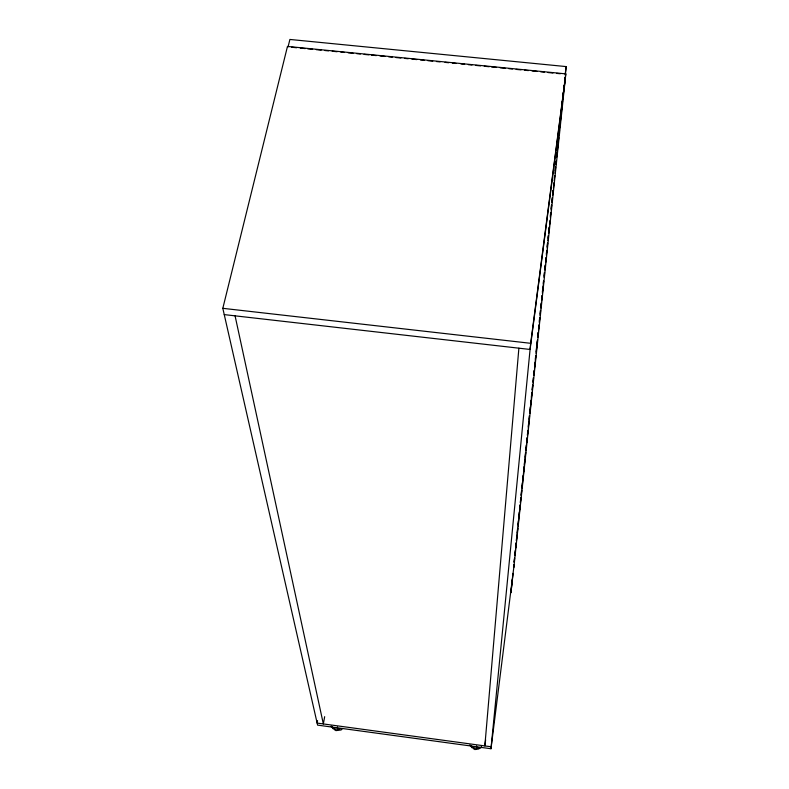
<?xml version="1.0" encoding="UTF-8"?>
<svg xmlns="http://www.w3.org/2000/svg" width="789" height="789" viewBox="0 0 789 789"><rect width="100%" height="100%" fill="white"/><g stroke="black" fill="none" stroke-linecap="round" stroke-linejoin="round"><path stroke-width="1.18" d="M472.187 746.621L472.118 747.834L469.859 744.994M473.292 747.301L473.213 748.514L474.879 749.55L476.812 749.313L476.586 745.921M481.458 746.325L481.359 747.538L478.104 749.165L478.193 747.952L476.901 748.1M518.886 348.186L484.85 745.921L485.639 739.816M490.985 748.731L530.681 343.304L565.802 73.88L287.472 46.433L222.814 308.321L317.602 725.121L490.985 748.731L514.122 564.865M512.347 579.392L510.947 592.717L513.106 573.366M513.797 564.727L513.55 567.173L513.817 565.023M514.053 562.281L514.438 558.612M514.822 554.943L515.335 550.051M515.592 547.605L516.105 542.714M516.361 540.268L516.874 535.376M517.13 532.93L517.643 528.038M518.028 524.36L518.412 520.691M518.797 517.022L519.31 512.13M519.566 509.684L520.079 504.792M520.336 502.346L520.848 497.455M521.105 495.009L521.618 490.117M521.874 487.671L522.387 482.779M522.772 479.11L523.156 475.432M523.541 471.763L524.054 466.871M524.31 464.425L524.695 460.756M525.079 457.087L525.592 452.196M525.849 449.75L526.362 444.858M526.618 442.412L527.131 437.52M527.387 435.074L527.9 430.183M528.285 426.504L528.669 422.835M529.054 419.166L529.439 415.497M529.823 411.828L530.336 406.937M530.593 404.491L530.977 400.822M531.362 397.153L531.875 392.261M532.131 389.815L532.644 384.924M533.029 381.255L533.413 377.576M533.798 373.907L534.183 370.238M534.567 366.569L534.952 362.901M535.336 359.232L535.721 355.563M536.106 351.894L536.609 347.002M536.865 344.556L537.25 340.887M537.763 335.996L538.147 332.327M538.532 328.648L538.917 324.979M539.301 321.31L539.686 317.642M540.071 313.973L540.455 310.304M540.84 306.635L541.224 302.966M541.609 299.297L541.994 295.628M542.378 291.96L542.891 287.068M543.276 283.399L543.532 280.943M544.045 276.051L544.43 272.383M544.814 268.714L545.199 265.045M545.584 261.376L545.968 257.707M546.353 254.038L546.738 250.369M547.122 246.701L547.507 243.032M548.02 238.14L548.276 235.694M548.789 230.792L549.174 227.124M549.558 223.455L549.815 221.009M550.327 216.117L550.712 212.448M551.097 208.779L551.481 205.11M551.866 201.442L552.251 197.773M552.635 194.104L553.02 190.435M553.533 185.543L553.789 183.087M554.302 178.196L554.559 175.75M555.071 170.858L555.456 167.189M555.841 163.52L556.097 161.074M556.61 156.183L556.995 152.514M557.379 148.845L557.764 145.176M558.277 140.284L558.533 137.838M559.046 132.937L559.302 130.491M559.805 125.599L560.062 123.153M560.575 118.261L560.831 115.815M561.344 110.924L561.729 107.255M562.113 103.586L562.37 101.14M563.011 95.025L563.267 92.579M563.78 87.687L564.036 85.232M564.549 80.34L564.806 77.894M514.221 561.788L514.615 558.109M514.872 555.663L515.385 550.761M515.641 548.306L516.154 543.404M516.41 540.948L517.702 528.699M517.959 526.243L520.138 505.404M520.395 502.958L520.918 498.056M521.174 495.6L521.687 490.699M521.943 488.243L525.671 452.699M525.928 450.243L526.441 445.341M526.697 442.895L527.22 437.994M527.476 435.538L527.989 430.636M528.245 428.18L529.527 415.931M529.794 413.475L531.973 392.636M532.23 390.19L532.743 385.279M533.009 382.833L533.522 377.931M533.778 375.475L534.291 370.574M534.548 368.128L535.83 355.869M536.096 353.413L537.506 339.931M537.763 337.475L538.276 332.573M538.532 330.127L539.055 325.226M539.311 322.77L539.824 317.868M540.08 315.413L540.593 310.511M540.85 308.065L541.362 303.154M541.619 300.708L542.142 295.806M542.398 293.35L543.68 281.091M544.065 277.422L544.578 272.511M544.834 270.065L545.357 265.163M545.613 262.707L546.126 257.806M546.382 255.35L546.895 250.448M547.152 248.002L547.665 243.101M547.921 240.645L548.444 235.743M548.7 233.288L549.341 227.163M549.598 224.707L549.982 221.028M550.367 217.36L550.88 212.458M551.136 210.002L551.659 205.101M551.915 202.645L552.428 197.743M552.685 195.297L553.197 190.386M553.454 187.94L553.967 183.038M554.223 180.582L554.746 175.681M555.002 173.225L555.643 167.1M555.9 164.645L556.284 160.976M556.669 157.297L557.182 152.395M557.448 149.94L557.961 145.038M558.217 142.582L558.73 137.68M558.987 135.235L559.5 130.333M559.756 127.877L560.269 122.976M560.535 120.52L561.048 115.618M561.433 111.939L561.817 108.261M562.202 104.592L562.587 100.913M562.971 97.234L563.484 92.333M563.75 89.877L564.135 86.198M564.52 82.52L565.032 77.618M565.289 75.172L566.186 66.592L289.898 39.45L288.064 46.886M513.866 567.36L565.802 73.88M565.042 81.06L530.08 349.458L224.244 314.604M565.19 74.225L566.186 66.592M324.664 716.678L323.342 723.937L235.073 315.837M317.582 720.673L317.139 723.089L491.172 746.779M342.446 728.622L341.085 729.993L339.152 730.219L338.915 728.967L337.633 729.125L337.87 730.377L335.936 730.604L334.339 729.588L334.082 728.336M340.828 728.632L335.67 729.253L331.4 726.541M480.146 747.617L474.958 748.238L470.54 745.487M291.743 47.251L296.654 47.734M300.333 48.099L305.235 48.583M307.69 48.819L312.592 49.312M316.271 49.668L321.172 50.151M324.851 50.516L328.53 50.881M332.208 51.246L337.12 51.729M340.799 52.094L344.477 52.449M348.156 52.814L353.058 53.297M356.736 53.662L360.415 54.027M364.094 54.392L368.996 54.875M371.451 55.112L376.353 55.595M380.032 55.96L384.933 56.443M388.612 56.808L392.291 57.173M395.97 57.538L400.881 58.021M404.56 58.376L408.238 58.741M411.917 59.106L416.819 59.589M420.498 59.954L424.176 60.319M427.855 60.674L432.757 61.167M436.435 61.522L440.114 61.887M445.026 62.37L448.704 62.735M452.383 63.1L456.062 63.465M460.963 63.948L464.642 64.303M468.321 64.668L472 65.033M475.678 65.398L480.58 65.881M484.259 66.246L489.17 66.73M491.616 66.966L496.528 67.45M500.206 67.815L505.108 68.298M508.787 68.663L512.465 69.028M516.144 69.393L521.046 69.876M524.724 70.231L528.403 70.596M532.082 70.961L536.993 71.444M540.672 71.809L544.351 72.174M548.03 72.539L552.931 73.022M556.61 73.377L560.289 73.742M222.814 308.321L530.681 343.304M331.163 726.107L333.274 728.908L333.027 727.665M476.507 747.134L476.812 749.313M337.416 726.965L337.87 730.377"/></g></svg>
